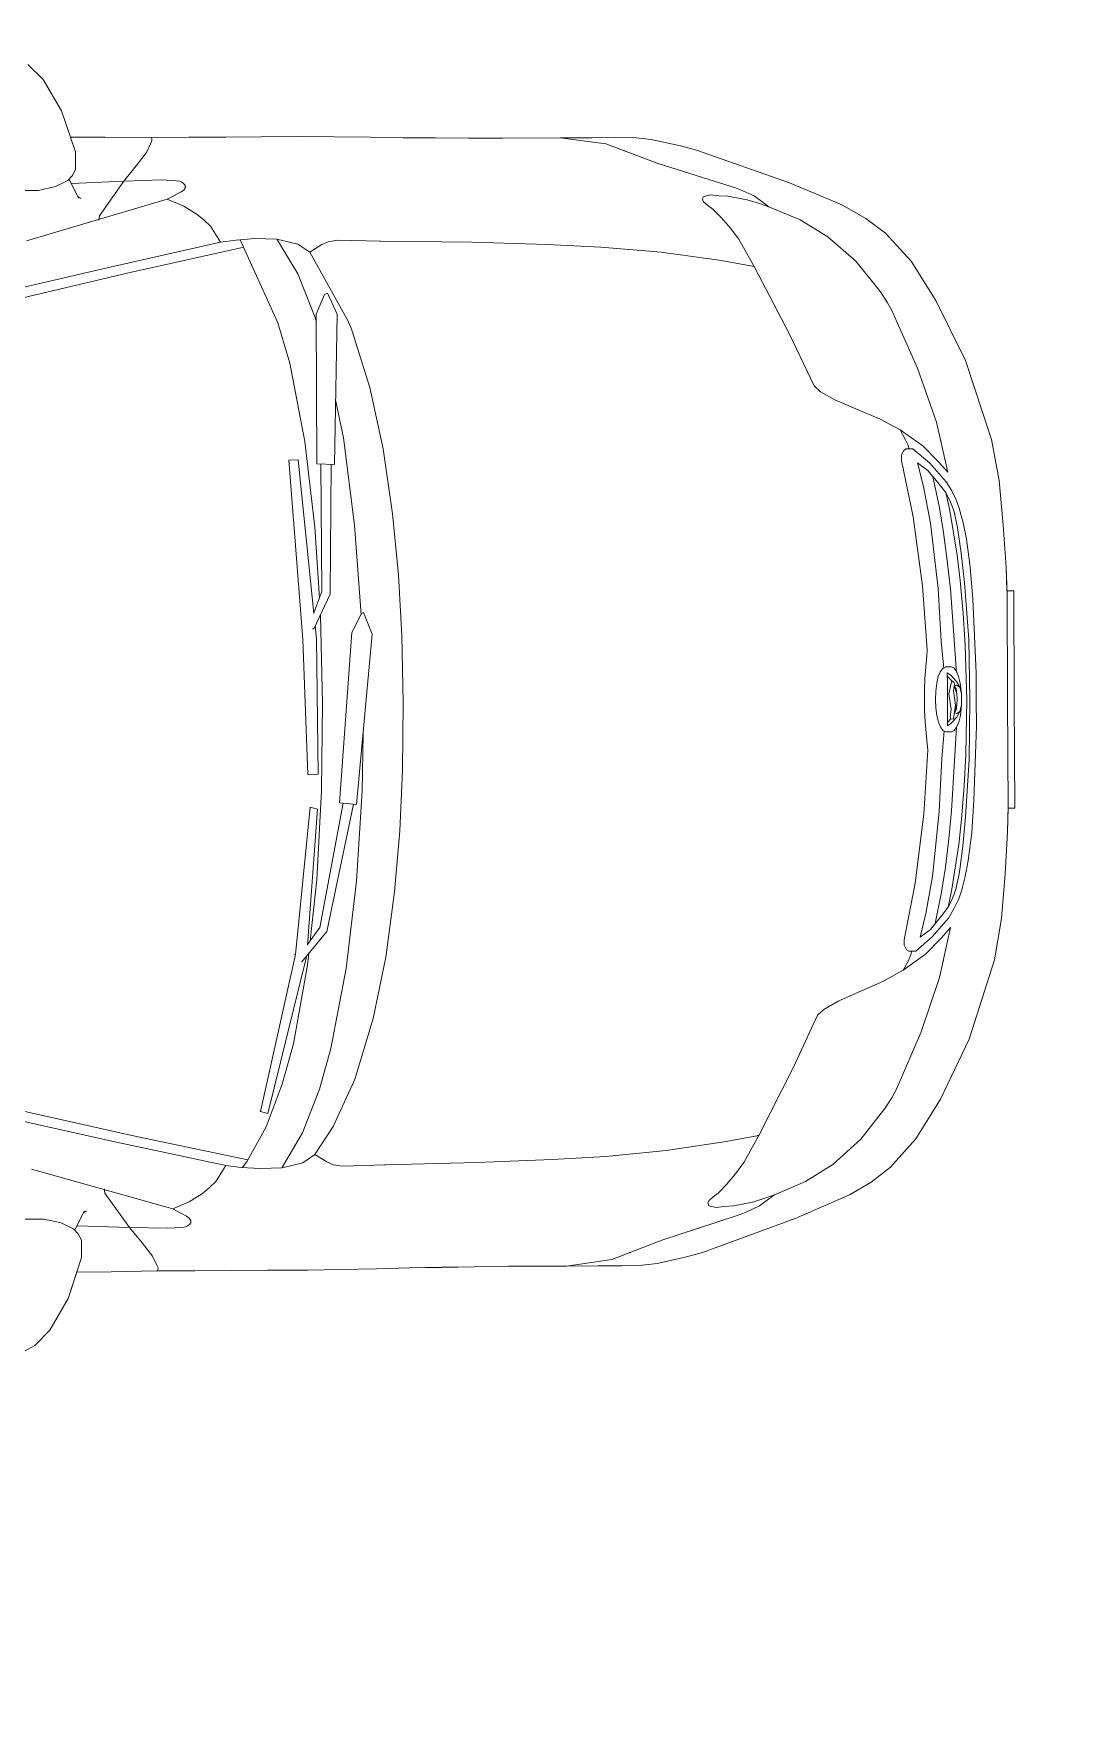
# Model space of a CAD drawing. Header units: millimetres. Extents: x 15176 to 113240, y 14038 to 107702.
# Drawn here: x 18719 to 20288, y 82608 to 85142 of the extents above; entities that cross this region are included whole.
import ezdxf

# ---------------------------------------------------------------- set-up
doc = ezdxf.new("R2010")
doc.units = ezdxf.units.MM
doc.layers.add('plants', color=3, linetype='Continuous', lineweight=25)

# ---------------------------------------------------------------- blocks, each defined once
blk = doc.blocks.new('*X27')
at = {"color": 0}
for p, q in [((7.99596, 13.28125), (8.15778, 13.28125)), ((8.07122, 13.25), (8.23304, 13.25)), ((8.12379, 13.21875), (8.28561, 13.21875)), ((8.16496, 13.1875), (8.32678, 13.1875)), ((8.19871, 13.15625), (8.36053, 13.15625)), ((8.227, 13.125), (8.38882, 13.125)), ((8.25096, 13.09375), (8.41278, 13.09375)), ((8.27132, 13.0625), (8.43314, 13.0625)), ((8.28857, 13.03125), (8.45039, 13.03125)), ((8.30306, 13), (8.46488, 13)), ((8.31505, 12.96875), (8.47687, 12.96875)), ((8.32472, 12.9375), (8.48654, 12.9375)), ((8.33221, 12.90625), (8.49403, 12.90625)), ((8.33762, 12.875), (8.49944, 12.875)), ((8.34102, 12.84375), (8.50284, 12.84375)), ((8.34244, 12.8125), (8.50426, 12.8125)), ((8.34191, 12.78125), (8.50373, 12.78125)), ((8.33941, 12.75), (8.50123, 12.75)), ((8.33493, 12.71875), (8.49675, 12.71875)), ((8.32839, 12.6875), (8.49021, 12.6875)), ((8.31973, 12.65625), (8.48155, 12.65625)), ((8.30882, 12.625), (8.47064, 12.625)), ((8.29549, 12.59375), (8.45731, 12.59375)), ((8.27953, 12.5625), (8.44135, 12.5625)), ((8.26064, 12.53125), (8.42246, 12.53125)), ((8.23839, 12.5), (8.40021, 12.5)), ((8.21219, 12.46875), (8.37401, 12.46875)), ((8.1811, 12.4375), (8.34292, 12.4375)), ((8.14364, 12.40625), (8.30546, 12.40625)), ((8.09698, 12.375), (8.2588, 12.375)), ((8.03456, 12.34375), (8.19638, 12.34375)), ((7.92653, 12.3125), (8.08835, 12.3125))]:
    blk.add_line(p, q, dxfattribs=at)
blk = doc.blocks.new('SHADOW1')
blk.add_blockref('*X27', (-7.84249, -12.80539))
blk = doc.blocks.new('car1')
at = {"color": 0, "linetype": 'Continuous', "lineweight": 0}
for p, q in [((2.4543, 3.3733), (2.4459, 3.3701)), ((2.4543, 3.3733), (2.4906, 3.383)), ((2.4906, 3.383), (2.5275, 3.3878)), ((2.5275, 3.3878), (2.5848, 3.3853)), ((2.5848, 3.3853), (2.6534, 3.3693)), ((2.4459, 3.3701), (2.3711, 3.3401)), ((2.6534, 3.3693), (2.7486, 3.3361)), ((2.3711, 3.3401), (2.2359, 3.2763)), ((2.4693, 3.3231), (2.4219, 3.3117)), ((2.5262, 3.3264), (2.4693, 3.3231)), ((2.5845, 3.3195), (2.5262, 3.3264)), ((2.8609, 3.2791), (2.7486, 3.3361)), ((2.4219, 3.3117), (2.3744, 3.2924)), ((2.5845, 3.3195), (2.6036, 3.3156)), ((2.6036, 3.3156), (2.6166, 3.3119)), ((2.6166, 3.3119), (2.7055, 3.2769)), ((2.2359, 3.2763), (2.2143, 3.2641)), ((2.3181, 3.2772), (2.2807, 3.2583)), ((2.3257, 3.2807), (2.3181, 3.2772)), ((2.319, 3.2603), (2.3433, 3.2768)), ((2.3468, 3.2883), (2.3257, 3.2807)), ((2.3433, 3.2768), (2.3607, 3.2857)), ((2.3634, 3.2911), (2.3468, 3.2883)), ((2.3607, 3.2857), (2.3744, 3.2924)), ((2.3744, 3.2924), (2.3634, 3.2911)), ((2.7055, 3.2769), (2.7833, 3.239)), ((2.9125, 3.2429), (2.8609, 3.2791)), ((2.2143, 3.2641), (2.176, 3.2395)), ((2.2075, 3.2207), (2.2807, 3.2583)), ((2.2989, 3.2432), (2.3084, 3.251)), ((2.3084, 3.251), (2.319, 3.2603)), ((2.132, 3.1869), (2.2075, 3.2207)), ((2.1358, 3.2038), (2.1581, 3.2254)), ((2.1581, 3.2254), (2.176, 3.2395)), ((2.2929, 3.2336), (2.2989, 3.2432)), ((2.295, 3.2298), (2.2929, 3.2336)), ((2.2989, 3.2283), (2.295, 3.2298)), ((2.3071, 3.229), (2.2989, 3.2283)), ((2.3165, 3.2302), (2.3071, 3.229)), ((2.3345, 3.2301), (2.3165, 3.2302)), ((2.3556, 3.2286), (2.3345, 3.2301)), ((2.3764, 3.2255), (2.3556, 3.2286)), ((2.4218, 3.2127), (2.3764, 3.2255)), ((2.8485, 3.1976), (2.7833, 3.239)), ((2.8026, 3.2268), (2.8059, 3.2249)), ((2.8059, 3.2249), (2.8098, 3.2222)), ((2.9644, 3.1997), (2.9125, 3.2429)), ((2.1104, 3.1786), (2.1358, 3.2038)), ((2.1586, 3.1988), (2.1593, 3.1995)), ((2.3777, 3.1821), (2.4218, 3.2127)), ((2.4218, 3.2127), (2.4197, 3.2112)), ((2.5318, 3.1775), (2.4218, 3.2127)), ((2.7936, 3.1993), (2.7524, 3.1923)), ((2.8275, 3.1989), (2.7936, 3.1993)), ((2.8485, 3.1976), (2.8275, 3.1989)), ((3.0122, 3.1573), (2.9644, 3.1997)), ((2.0767, 3.1448), (2.132, 3.1869)), ((2.0767, 3.1448), (2.1104, 3.1786)), ((2.3068, 3.1293), (2.3777, 3.1822)), ((2.6131, 3.148), (2.5318, 3.1775)), ((2.6859, 3.1694), (2.6501, 3.155)), ((2.7187, 3.1822), (2.6859, 3.1694)), ((2.7524, 3.1923), (2.7187, 3.1822)), ((2.7687, 3.1873), (2.7524, 3.1923)), ((2.7763, 3.1846), (2.7687, 3.1873)), ((2.7822, 3.1813), (2.7763, 3.1846)), ((2.7791, 3.1782), (2.7781, 3.174)), ((2.7781, 3.174), (2.7805, 3.1668)), ((2.7864, 3.1853), (2.7791, 3.1782)), ((2.8195, 3.1878), (2.7864, 3.1853)), ((2.8252, 3.1782), (2.8062, 3.1754)), ((2.8377, 3.1563), (2.8062, 3.1752)), ((2.8194, 3.1878), (2.8566, 3.1853)), ((2.8517, 3.1754), (2.8252, 3.1782)), ((2.8772, 3.1504), (2.837, 3.1769)), ((2.8517, 3.1754), (2.8683, 3.1735)), ((2.8566, 3.1853), (2.8725, 3.1815)), ((2.8913, 3.1586), (2.8683, 3.1735)), ((2.8688, 3.1733), (2.8833, 3.1683)), ((2.8725, 3.1815), (2.887, 3.1765)), ((2.8833, 3.1683), (2.8956, 3.1626)), ((2.887, 3.1765), (2.8993, 3.1709)), ((2.8993, 3.1709), (2.9189, 3.1593)), ((2.0151, 3.0829), (2.0767, 3.1448)), ((2.6263, 3.1487), (2.6131, 3.148)), ((2.6501, 3.155), (2.6263, 3.1487)), ((2.7805, 3.1668), (2.7863, 3.1607)), ((2.7863, 3.1607), (2.8588, 3.1127)), ((2.8843, 3.1243), (2.8377, 3.1563)), ((2.9081, 3.128), (2.8772, 3.1504)), ((2.9468, 3.1183), (2.8913, 3.1586)), ((2.8956, 3.1626), (2.9154, 3.1498)), ((2.9208, 3.1462), (2.9154, 3.1498)), ((2.9189, 3.1593), (2.9395, 3.1453)), ((2.9208, 3.1462), (2.9491, 3.1245)), ((2.9395, 3.1453), (2.9733, 3.1195)), ((3.0417, 3.1295), (3.0122, 3.1573)), ((2.2363, 3.0706), (2.3068, 3.1293)), ((2.3068, 3.1293), (2.2364, 3.0706)), ((2.9615, 3.0621), (2.8843, 3.1243)), ((2.9423, 3.1015), (2.9081, 3.128)), ((2.9768, 3.0944), (2.9468, 3.1183)), ((2.9837, 3.0964), (2.9491, 3.1245)), ((2.9733, 3.1195), (3.0103, 3.0876)), ((3.0451, 3.1396), (3.0383, 3.1329)), ((3.0383, 3.1329), (3.155, 3.0162)), ((3.0454, 3.1399), (3.0384, 3.1328)), ((3.1615, 3.0238), (3.0454, 3.1399)), ((2.8588, 3.1127), (2.9421, 3.0486)), ((2.9754, 3.0747), (2.9423, 3.1015)), ((3.0149, 3.0622), (2.9768, 3.0944)), ((2.9837, 3.0964), (3.0489, 3.0397)), ((1.9779, 3.0465), (2.0151, 3.0829)), ((2.1759, 3.0162), (2.2364, 3.0706)), ((3.0704, 2.9915), (2.9754, 3.0747)), ((3.0928, 3.0117), (3.0103, 3.0876)), ((1.9424, 3.0118), (1.9779, 3.0465)), ((1.9779, 3.0465), (1.9425, 3.0118)), ((2.9421, 3.0486), (3.0151, 2.9847)), ((3.0211, 3.009), (2.9615, 3.0621)), ((3.0512, 3.0298), (3.0149, 3.0622)), ((2.0925, 2.9384), (2.1759, 3.0162)), ((3.1142, 2.9765), (3.0489, 3.0397)), ((3.1108, 2.9731), (3.0512, 3.0298)), ((3.0801, 3.0236), (3.0805, 3.0231)), ((3.2705, 2.9007), (3.1539, 3.0173)), ((3.1615, 3.0238), (3.2776, 2.9078)), ((1.9079, 2.9781), (1.9424, 3.0118)), ((1.9425, 3.0118), (1.9079, 2.9781)), ((3.0531, 2.9821), (3.0211, 3.009)), ((3.0542, 2.985), (3.06, 2.9907)), ((3.0642, 2.9924), (3.06, 2.9907)), ((3.0704, 2.9915), (3.0642, 2.9924)), ((3.0782, 2.9883), (3.0704, 2.9915)), ((3.1209, 2.9832), (3.0928, 3.0117)), ((1.8719, 2.9435), (1.9079, 2.9781)), ((3.0151, 2.9847), (3.0213, 2.9777)), ((3.0213, 2.9777), (3.0427, 2.9516)), ((3.0542, 2.985), (3.0525, 2.9807)), ((3.0525, 2.9807), (3.0534, 2.9745)), ((3.0534, 2.9745), (3.0566, 2.9667)), ((3.0566, 2.9667), (3.062, 2.9578)), ((3.0622, 2.9799), (3.0683, 2.9814)), ((3.0733, 2.9694), (3.0622, 2.9799)), ((3.0734, 2.9762), (3.0658, 2.9765)), ((3.0683, 2.9814), (3.0815, 2.9807)), ((3.0761, 2.9794), (3.0732, 2.9766)), ((3.0732, 2.9766), (3.0745, 2.9739)), ((3.0908, 2.952), (3.0733, 2.9694)), ((3.0745, 2.9739), (3.0842, 2.9663)), ((3.0761, 2.9794), (3.0929, 2.9666)), ((3.0782, 2.9883), (3.0871, 2.9829)), ((3.0815, 2.9807), (3.0908, 2.9781)), ((3.0824, 2.9745), (3.0948, 2.9679)), ((3.0852, 2.9771), (3.0837, 2.9739)), ((3.0842, 2.9663), (3.0983, 2.9476)), ((3.0886, 2.9725), (3.0847, 2.9733)), ((3.0908, 2.9781), (3.0852, 2.9771)), ((3.0871, 2.9829), (3.0994, 2.9731)), ((3.0948, 2.9679), (3.0886, 2.9725)), ((3.0908, 2.9781), (3.0994, 2.9731)), ((3.0929, 2.9666), (3.1063, 2.9491)), ((3.0948, 2.9679), (3.0948, 2.9679)), ((3.101, 2.9622), (3.0948, 2.9679)), ((3.0994, 2.9731), (3.1119, 2.9607)), ((3.1108, 2.9731), (3.1675, 2.9135)), ((3.1142, 2.9765), (3.1774, 2.9113)), ((3.1208, 2.9832), (3.1493, 2.9551)), ((1.8325, 2.9055), (1.8719, 2.9435)), ((3.0427, 2.9516), (3.0543, 2.9393)), ((3.062, 2.9578), (3.0693, 2.9482)), ((3.0693, 2.9482), (3.0777, 2.939)), ((3.1081, 2.9346), (3.0908, 2.952)), ((3.0983, 2.9476), (3.1135, 2.9376)), ((3.1066, 2.956), (3.101, 2.9622)), ((3.1063, 2.9491), (3.1148, 2.9432)), ((3.1066, 2.956), (3.1066, 2.956)), ((3.1066, 2.956), (3.1128, 2.9445)), ((3.1113, 2.9498), (3.1066, 2.956)), ((3.1121, 2.9459), (3.1113, 2.9498)), ((3.1119, 2.9607), (3.1168, 2.9521)), ((3.1119, 2.9607), (3.1217, 2.9484)), ((3.1126, 2.9449), (3.1158, 2.9465)), ((3.1163, 2.9404), (3.1135, 2.9376)), ((3.1148, 2.9432), (3.1163, 2.9404)), ((3.1158, 2.9465), (3.1168, 2.9521)), ((3.1168, 2.9521), (3.1194, 2.9427)), ((3.1194, 2.9427), (3.1202, 2.9296)), ((3.1217, 2.9484), (3.127, 2.9395)), ((3.1493, 2.9551), (3.2253, 2.8726)), ((3.1612, 2.9424), (3.1608, 2.9429)), ((1.9933, 2.8427), (2.0925, 2.9384)), ((3.0543, 2.9393), (3.0662, 2.9274)), ((3.0769, 2.9167), (3.0651, 2.9285)), ((3.0893, 2.905), (3.0769, 2.9167)), ((3.0777, 2.939), (3.087, 2.9306)), ((3.087, 2.9306), (3.0965, 2.9233)), ((3.0965, 2.9233), (3.1054, 2.9179)), ((3.1054, 2.9179), (3.1132, 2.9146)), ((3.1186, 2.9235), (3.1081, 2.9346)), ((3.1128, 2.9148), (3.1129, 2.9147)), ((3.1132, 2.9146), (3.1195, 2.9138)), ((3.1152, 2.9271), (3.1149, 2.939)), ((3.1202, 2.9296), (3.1186, 2.9235)), ((3.1195, 2.9138), (3.1237, 2.9155)), ((3.1198, 2.9154), (3.1467, 2.8834)), ((3.1294, 2.9212), (3.1237, 2.9155)), ((3.1303, 2.9317), (3.127, 2.9395)), ((3.1292, 2.9328), (3.2123, 2.8377)), ((3.1294, 2.9212), (3.1312, 2.9255)), ((3.1312, 2.9255), (3.1303, 2.9317)), ((3.1304, 2.931), (3.1307, 2.931)), ((1.7974, 2.8712), (1.8325, 2.9055)), ((3.1154, 2.8836), (3.0893, 2.905)), ((3.1675, 2.9135), (3.1998, 2.8772)), ((3.234, 2.846), (3.1774, 2.9113)), ((3.2671, 2.9041), (3.2949, 2.8746)), ((3.2776, 2.9078), (3.2704, 2.9007)), ((3.2772, 2.9074), (3.2705, 2.9007)), ((1.7974, 2.8712), (1.7543, 2.8279)), ((3.1224, 2.8774), (3.1154, 2.8836)), ((3.1863, 2.8044), (3.1224, 2.8774)), ((3.1467, 2.8834), (3.1998, 2.8239)), ((3.1998, 2.8772), (3.2321, 2.8392)), ((3.2571, 2.8356), (3.2253, 2.8726)), ((3.2949, 2.8746), (3.3373, 2.8267)), ((1.9462, 2.7981), (1.9933, 2.8428)), ((1.9923, 2.8418), (1.9933, 2.8427)), ((1.9933, 2.8428), (1.9933, 2.8428)), ((3.2321, 2.8392), (3.256, 2.8092)), ((3.234, 2.846), (3.2621, 2.8114)), ((1.7543, 2.8279), (1.7163, 2.79)), ((3.1998, 2.8239), (3.262, 2.7467)), ((3.2123, 2.8377), (3.2392, 2.8047)), ((3.283, 2.8018), (3.2571, 2.8356)), ((3.3373, 2.8267), (3.3805, 2.7748)), ((1.7163, 2.79), (1.6769, 2.7506)), ((1.9379, 2.7866), (1.9462, 2.7981)), ((3.2503, 2.7211), (3.1863, 2.8044)), ((3.2392, 2.8047), (3.2656, 2.7705)), ((3.256, 2.8092), (3.2963, 2.7537)), ((3.2838, 2.7831), (3.2621, 2.8114)), ((3.2969, 2.7813), (3.283, 2.8018)), ((1.9294, 2.7558), (1.9339, 2.7765)), ((1.9339, 2.7765), (1.9379, 2.7866)), ((3.2656, 2.7705), (3.288, 2.7395)), ((3.2838, 2.7831), (3.2875, 2.7778)), ((3.3003, 2.7579), (3.2875, 2.7778)), ((3.3085, 2.7616), (3.2969, 2.7813)), ((3.3805, 2.7748), (3.4168, 2.7232)), ((1.6769, 2.7506), (1.6362, 2.7098)), ((1.8798, 2.7349), (1.9077, 2.7518)), ((1.9294, 2.7558), (1.9077, 2.7518)), ((1.9077, 2.7518), (1.9077, 2.7518)), ((1.9294, 2.7558), (1.9294, 2.7558)), ((1.9294, 2.7558), (1.9787, 2.7459)), ((1.9787, 2.7459), (2.0435, 2.7224)), ((3.262, 2.7467), (3.2939, 2.7)), ((3.288, 2.7395), (3.3146, 2.6993)), ((3.2963, 2.7537), (3.3112, 2.7306)), ((3.306, 2.7457), (3.3003, 2.7579)), ((3.3109, 2.7311), (3.306, 2.7457)), ((3.3142, 2.7494), (3.3085, 2.7616)), ((3.3191, 2.7349), (3.3142, 2.7494)), ((1.837, 2.6904), (1.8558, 2.712)), ((1.8558, 2.712), (1.8798, 2.7349)), ((1.8816, 2.7345), (1.8796, 2.7347)), ((1.9391, 2.7196), (1.8816, 2.7345)), ((2.0042, 2.6913), (1.9391, 2.7196)), ((2.0435, 2.7224), (2.0452, 2.7217)), ((2.0452, 2.7217), (2.0541, 2.7178)), ((2.0541, 2.7178), (2.0586, 2.7157)), ((2.0586, 2.7157), (2.1371, 2.6741)), ((3.2984, 2.6486), (3.2503, 2.7211)), ((3.313, 2.714), (3.3112, 2.7306)), ((3.313, 2.714), (3.3158, 2.6876)), ((3.323, 2.719), (3.3191, 2.7349)), ((3.3255, 2.6818), (3.323, 2.719)), ((3.4168, 2.7232), (3.4738, 2.611)), ((1.5867, 2.6617), (1.6362, 2.7098)), ((1.6373, 2.7103), (1.6362, 2.7098)), ((1.6384, 2.7099), (1.6373, 2.7103)), ((1.6406, 2.7079), (1.6384, 2.7099)), ((1.6424, 2.7037), (1.6406, 2.7079)), ((1.6473, 2.6893), (1.6424, 2.7037)), ((1.6507, 2.664), (1.6473, 2.6893)), ((1.6935, 2.6761), (1.7096, 2.6906)), ((1.7096, 2.6906), (1.7141, 2.6937)), ((1.7141, 2.6937), (1.7173, 2.6947)), ((1.7173, 2.6947), (1.721, 2.6955)), ((1.7241, 2.6953), (1.721, 2.6955)), ((1.7233, 2.6953), (1.7241, 2.6953)), ((1.7266, 2.6928), (1.7241, 2.6953)), ((1.7241, 2.6953), (1.7258, 2.6936)), ((1.7275, 2.6885), (1.7266, 2.6928)), ((1.7275, 2.6885), (1.7267, 2.6836)), ((1.7551, 2.5388), (1.8522, 2.6898)), ((1.8227, 2.6716), (1.837, 2.6904)), ((1.8502, 2.6903), (1.8382, 2.6918)), ((1.9069, 2.6742), (1.8502, 2.6903)), ((2.0602, 2.6602), (2.0042, 2.6913)), ((3.2939, 2.7), (3.3128, 2.6685)), ((3.3158, 2.6876), (3.3131, 2.6685)), ((3.3353, 2.7108), (3.3366, 2.6899)), ((3.3353, 2.7108), (3.3767, 2.6457)), ((3.3366, 2.6899), (3.337, 2.6559)), ((1.5867, 2.6617), (1.5498, 2.6251)), ((1.6539, 2.6342), (1.6507, 2.664)), ((1.6539, 2.6342), (1.6935, 2.6761)), ((1.7241, 2.6752), (1.7197, 2.6611)), ((1.7197, 2.6611), (1.7449, 2.671)), ((1.7267, 2.6836), (1.7241, 2.6752)), ((1.7279, 2.5235), (1.8227, 2.6716)), ((1.7449, 2.671), (1.768, 2.6764)), ((1.768, 2.6764), (1.7815, 2.6778)), ((1.7815, 2.6778), (1.7949, 2.6783)), ((1.7949, 2.6783), (1.8227, 2.6716)), ((1.8227, 2.6716), (1.8227, 2.6716)), ((1.9699, 2.646), (1.9069, 2.6742)), ((1.9235, 2.6618), (1.9178, 2.6519)), ((2.1328, 2.5369), (1.9235, 2.6618)), ((2.1371, 2.6741), (2.2168, 2.6223)), ((3.3255, 2.6818), (3.323, 2.6487)), ((3.3625, 2.6682), (3.3599, 2.6721)), ((3.3644, 2.6649), (3.3625, 2.6682)), ((1.4263, 2.6578), (1.4091, 2.653)), ((1.459, 2.6578), (1.4263, 2.6578)), ((1.5121, 2.6439), (1.459, 2.6578)), ((1.5706, 2.6147), (1.5121, 2.6439)), ((1.6124, 2.467), (1.7197, 2.6611)), ((1.9175, 2.6513), (1.9178, 2.6519)), ((1.9175, 2.6513), (1.9186, 2.6506)), ((1.9178, 2.6519), (2.1234, 2.5224)), ((2.0256, 2.6152), (1.9699, 2.646)), ((2.1624, 2.5919), (2.0602, 2.6602)), ((3.3045, 2.6429), (3.2984, 2.6486)), ((3.3117, 2.6405), (3.3045, 2.6429)), ((3.3159, 2.6414), (3.3117, 2.6405)), ((3.323, 2.6487), (3.3159, 2.6414)), ((3.3189, 2.6445), (3.3223, 2.6387)), ((3.3223, 2.6387), (3.3249, 2.631)), ((3.337, 2.6559), (3.33, 2.6147)), ((3.4146, 2.5678), (3.3767, 2.6457)), ((1.5891, 2.5961), (1.5706, 2.6147)), ((1.5998, 2.5761), (1.6539, 2.6342)), ((1.6646, 2.5713), (1.6539, 2.6342)), ((2.1249, 2.5469), (2.0256, 2.6152)), ((2.2168, 2.6223), (2.2962, 2.5625)), ((3.33, 2.6147), (3.3199, 2.581)), ((3.3249, 2.631), (3.33, 2.6147)), ((3.507, 2.5157), (3.4738, 2.611)), ((1.5925, 2.586), (1.5891, 2.5961)), ((1.5928, 2.5756), (1.5925, 2.586)), ((2.2672, 2.5101), (2.1624, 2.5919)), ((1.586, 2.5557), (1.5928, 2.5756)), ((1.6232, 2.5681), (1.5927, 2.5786)), ((1.626, 2.5701), (1.6205, 2.569)), ((1.6646, 2.5713), (1.6685, 2.5659)), ((2.2962, 2.5625), (2.3671, 2.5033)), ((3.3199, 2.581), (3.307, 2.5482)), ((3.4495, 2.4789), (3.4146, 2.5678)), ((1.5721, 2.5337), (1.586, 2.5557)), ((1.6586, 2.3849), (1.7551, 2.5388)), ((2.1222, 2.5372), (2.1219, 2.5367)), ((2.1222, 2.5372), (2.1817, 2.5319)), ((2.1389, 2.5357), (2.1249, 2.5469)), ((2.1324, 2.5363), (2.1328, 2.5369)), ((2.1337, 2.5362), (2.1328, 2.5369)), ((3.307, 2.5482), (3.2927, 2.5124)), ((1.5513, 2.5131), (1.5721, 2.5337)), ((1.6355, 2.3766), (1.7279, 2.5235)), ((2.1222, 2.5205), (2.1234, 2.5224)), ((2.1234, 2.5224), (2.2975, 2.3816)), ((2.3032, 2.3915), (2.1461, 2.5256)), ((2.1469, 2.5249), (2.1784, 2.5196)), ((2.2268, 2.4654), (2.1539, 2.5237)), ((2.1784, 2.5196), (2.3369, 2.4131)), ((2.1817, 2.5319), (2.3466, 2.425)), ((2.3698, 2.4205), (2.2672, 2.5101)), ((3.2927, 2.5124), (3.2864, 2.4886)), ((3.523, 2.4471), (3.507, 2.5157)), ((2.3671, 2.5033), (2.4358, 2.4412)), ((3.2864, 2.4886), (3.2857, 2.4755)), ((2.3272, 2.3762), (2.2268, 2.4654)), ((3.2857, 2.4755), (3.3151, 2.3942)), ((3.4532, 2.4659), (3.4495, 2.4789)), ((3.4572, 2.4468), (3.4532, 2.4659)), ((2.4358, 2.4412), (2.5085, 2.3708)), ((3.4572, 2.4468), (3.4641, 2.3885)), ((3.5254, 2.3898), (3.523, 2.4471)), ((2.3497, 2.4287), (2.3333, 2.4087)), ((2.3333, 2.4087), (2.5294, 2.2405)), ((2.3497, 2.4287), (2.5493, 2.2642)), ((2.4324, 2.3606), (2.3698, 2.4205)), ((2.2975, 2.3816), (2.3032, 2.3915)), ((3.3151, 2.3942), (3.3503, 2.2841)), ((3.4641, 2.3885), (3.4607, 2.3317)), ((3.5206, 2.3529), (3.5254, 2.3898)), ((2.4222, 2.2845), (2.3272, 2.3762)), ((2.5085, 2.3708), (2.5789, 2.2981)), ((2.3302, 2.3444), (2.3307, 2.3452)), ((2.3302, 2.3444), (2.4697, 2.1957)), ((2.3412, 2.3552), (2.3307, 2.3452)), ((2.4849, 2.2094), (2.3412, 2.3552)), ((3.4607, 2.3317), (3.4494, 2.2842)), ((3.511, 2.3166), (3.5206, 2.3529)), ((3.5077, 2.3082), (3.4778, 2.2334)), ((3.511, 2.3166), (3.5077, 2.3082)), ((2.5138, 2.1895), (2.4222, 2.2845)), ((2.5789, 2.2981), (2.641, 2.2294)), ((3.3198, 2.24), (3.3503, 2.2841)), ((3.3503, 2.2841), (3.3488, 2.2821)), ((3.3503, 2.2841), (3.3632, 2.2387)), ((3.4494, 2.2842), (3.43, 2.2368)), ((2.5493, 2.2642), (2.5635, 2.232)), ((2.5294, 2.2405), (2.5604, 2.231)), ((2.6477, 2.1295), (2.5586, 2.2316)), ((2.5604, 2.231), (2.5635, 2.232)), ((3.267, 2.1691), (3.3198, 2.24)), ((3.3632, 2.2387), (3.3663, 2.218)), ((3.4778, 2.2334), (3.414, 2.0982)), ((3.4234, 2.223), (3.43, 2.2368)), ((3.43, 2.2368), (3.4287, 2.2257)), ((2.4974, 2.1943), (2.4849, 2.2094)), ((2.641, 2.2294), (2.7002, 2.1585)), ((3.3663, 2.218), (3.3678, 2.1968)), ((3.3979, 2.1813), (3.4144, 2.2057)), ((3.4144, 2.2057), (3.4234, 2.223)), ((3.426, 2.2091), (3.4184, 2.188)), ((3.4287, 2.2257), (3.426, 2.2091)), ((2.4697, 2.1957), (2.6474, 1.9898)), ((2.4928, 2.1959), (2.4914, 2.1947)), ((2.4928, 2.1959), (2.5478, 2.1767)), ((2.6579, 1.9998), (2.5094, 2.1797)), ((2.5151, 2.1881), (2.5138, 2.1895)), ((3.3678, 2.1968), (3.3679, 2.1788)), ((3.3886, 2.1708), (3.3979, 2.1813)), ((3.4149, 2.1805), (3.3959, 2.143)), ((3.4184, 2.188), (3.4149, 2.1805)), ((2.51, 2.179), (2.5416, 2.1652)), ((2.6031, 2.0891), (2.5316, 2.1696)), ((2.5416, 2.1652), (2.6776, 2.0284)), ((2.5478, 2.1767), (2.6881, 2.0398)), ((2.7002, 2.1585), (2.76, 2.0791)), ((3.2082, 2.0987), (3.267, 2.1691)), ((3.267, 2.1691), (3.2082, 2.0987)), ((3.3666, 2.1695), (3.366, 2.1612)), ((3.366, 2.1612), (3.3674, 2.1574)), ((3.3679, 2.1788), (3.3666, 2.1695)), ((3.3674, 2.1574), (3.3712, 2.1553)), ((3.3712, 2.1553), (3.3808, 2.1612)), ((3.3808, 2.1612), (3.3886, 2.1708)), ((2.7296, 2.0247), (2.6477, 2.1295)), ((3.3583, 2.0699), (3.3959, 2.143)), ((2.6846, 1.9872), (2.6031, 2.0891)), ((2.76, 2.0791), (2.8118, 1.9995)), ((3.1538, 2.0383), (3.2082, 2.0987)), ((3.414, 2.0982), (3.4017, 2.0766)), ((3.3246, 1.9943), (3.3583, 2.0699)), ((3.4017, 2.0766), (3.3772, 2.0383)), ((2.6915, 2.0435), (2.6735, 2.024)), ((2.6915, 2.0435), (2.8556, 1.8867)), ((3.0761, 1.9548), (3.1538, 2.0383)), ((3.363, 2.0204), (3.3772, 2.0383)), ((2.6735, 2.024), (2.8337, 1.8642)), ((2.7622, 1.9759), (2.7296, 2.0247)), ((3.3365, 2.0209), (3.3371, 2.0217)), ((3.3414, 1.9981), (3.363, 2.0204)), ((2.6474, 1.9898), (2.6579, 1.9998)), ((2.7529, 1.8879), (2.6846, 1.9872)), ((2.8118, 1.9995), (2.8534, 1.9209)), ((3.2824, 1.9391), (3.3246, 1.9943)), ((3.3162, 1.9728), (3.3414, 1.9981)), ((2.9804, 1.8556), (3.0761, 1.9548)), ((3.2824, 1.9391), (3.3162, 1.9728)), ((3.2206, 1.8774), (3.2824, 1.9391)), ((2.8534, 1.9209), (2.8555, 1.9165)), ((2.8555, 1.9165), (2.8594, 1.9076)), ((2.8594, 1.9076), (2.86, 1.9058)), ((2.86, 1.9058), (2.8934, 1.7917)), ((2.7837, 1.8322), (2.7529, 1.8879)), ((2.8556, 1.8867), (2.8679, 1.8539)), ((3.1842, 1.8403), (3.2206, 1.8774)), ((2.829, 1.8665), (2.826, 1.8719)), ((2.8573, 1.8014), (2.829, 1.8665)), ((2.8337, 1.8642), (2.8633, 1.8521)), ((2.8633, 1.8521), (2.8679, 1.8539)), ((2.9357, 1.8085), (2.9804, 1.8557)), ((2.9794, 1.8546), (2.9804, 1.8556)), ((2.9804, 1.8557), (2.9804, 1.8557)), ((2.8328, 1.7036), (2.7837, 1.8322)), ((3.1842, 1.8403), (3.1494, 1.8048)), ((3.1495, 1.8048), (3.1842, 1.8403)), ((2.8722, 1.7439), (2.8573, 1.8014)), ((2.9141, 1.7962), (2.9242, 1.8003)), ((2.9242, 1.8003), (2.9357, 1.8085)), ((3.1157, 1.7702), (3.1495, 1.8048)), ((3.1494, 1.8048), (3.1157, 1.7702)), ((2.8934, 1.7917), (2.8894, 1.77)), ((2.8934, 1.7917), (2.9141, 1.7962)), ((2.8935, 1.7917), (2.8934, 1.7917)), ((2.8726, 1.7421), (2.8894, 1.77)), ((2.8894, 1.77), (2.8894, 1.77)), ((3.0811, 1.7342), (3.1157, 1.7702)), ((2.8496, 1.7181), (2.8726, 1.7421)), ((2.8721, 1.7439), (2.8724, 1.7419)), ((3.0432, 1.6949), (3.0811, 1.7342)), ((2.6765, 1.6175), (2.8284, 1.7151)), ((2.8093, 1.685), (2.828, 1.6994)), ((2.828, 1.6994), (2.8496, 1.7181)), ((2.8293, 1.7007), (2.8291, 1.7004)), ((2.6612, 1.5902), (2.8093, 1.685)), ((2.8093, 1.685), (2.8093, 1.685)), ((2.8159, 1.6572), (2.8093, 1.685)), ((3.0088, 1.6598), (3.0432, 1.6949)), ((2.8154, 1.6439), (2.8159, 1.6572)), ((3.0088, 1.6598), (2.9656, 1.6166)), ((2.8087, 1.6072), (2.8141, 1.6303)), ((2.8141, 1.6303), (2.8154, 1.6439)), ((2.5225, 1.521), (2.6765, 1.6175)), ((2.7987, 1.5821), (2.8087, 1.6072)), ((2.9656, 1.6166), (2.9277, 1.5786)), ((2.5143, 1.4979), (2.6612, 1.5902)), ((2.6046, 1.4748), (2.7987, 1.5821)), ((2.8128, 1.5864), (2.7987, 1.5821)), ((2.8212, 1.589), (2.8129, 1.5864)), ((2.8138, 1.5558), (2.8282, 1.5719)), ((2.8262, 1.5899), (2.8212, 1.589)), ((2.8262, 1.5899), (2.8305, 1.589)), ((2.8282, 1.5719), (2.8314, 1.5764)), ((2.8305, 1.589), (2.8329, 1.5865)), ((2.8329, 1.5865), (2.8313, 1.5881)), ((2.8314, 1.5764), (2.8324, 1.5796)), ((2.8324, 1.5796), (2.8331, 1.5833)), ((2.8329, 1.5865), (2.8331, 1.5833)), ((2.833, 1.5856), (2.8329, 1.5865)), ((2.9277, 1.5786), (2.8882, 1.5392)), ((2.7719, 1.5163), (2.8138, 1.5558)), ((2.7089, 1.5269), (2.7036, 1.5309)), ((2.7089, 1.5269), (2.7719, 1.5163)), ((2.8882, 1.5392), (2.8475, 1.4985)), ((2.7138, 1.4622), (2.7719, 1.5163)), ((2.7719, 1.5163), (2.8016, 1.5131)), ((2.7993, 1.4491), (2.8475, 1.4985)), ((2.8016, 1.5131), (2.8269, 1.5097)), ((2.8269, 1.5097), (2.8413, 1.5047)), ((2.8413, 1.5047), (2.8455, 1.503)), ((2.8455, 1.503), (2.8475, 1.5007)), ((2.8475, 1.5007), (2.848, 1.4996)), ((2.848, 1.4996), (2.8475, 1.4985)), ((2.7057, 1.4855), (2.7162, 1.4551)), ((2.7078, 1.4883), (2.7067, 1.4828)), ((2.6714, 1.4344), (2.6934, 1.4483)), ((2.6934, 1.4483), (2.7133, 1.4552)), ((2.7133, 1.4552), (2.7236, 1.4548)), ((2.7236, 1.4548), (2.7338, 1.4514)), ((2.7338, 1.4514), (2.7524, 1.4329)), ((2.7993, 1.4491), (2.7627, 1.4121)), ((2.6508, 1.4137), (2.6714, 1.4344)), ((2.7524, 1.4329), (2.7815, 1.3745)), ((2.7815, 1.3745), (2.7955, 1.3214)), ((2.7955, 1.3214), (2.7954, 1.2887))]:
    blk.add_line(p, q, dxfattribs=at)
blk.add_lwpolyline([(2.7954, 1.2887), (2.7955, 1.3214), (2.7815, 1.3745), (2.7627, 1.4121), (2.7993, 1.4491), (2.8475, 1.4985), (2.8882, 1.5392), (2.9277, 1.5786), (2.9656, 1.6166), (3.0088, 1.6598), (3.0432, 1.6949), (3.0811, 1.7342), (3.1157, 1.7702), (3.1494, 1.8048), (3.1842, 1.8403), (3.2206, 1.8774), (3.3162, 1.9728), (3.3414, 1.9981), (3.363, 2.0204), (3.3772, 2.0383), (3.4017, 2.0766), (3.414, 2.0982), (3.4778, 2.2334), (3.5077, 2.3082), (3.511, 2.3166), (3.5206, 2.3529), (3.5254, 2.3898), (3.523, 2.4471), (3.507, 2.5157), (3.4738, 2.611), (3.4168, 2.7232), (3.3805, 2.7748), (3.3373, 2.8267), (3.2949, 2.8746), (3.2704, 2.9006), (3.2704, 2.9007), (3.2776, 2.9078), (3.1615, 3.0238), (3.0454, 3.1399), (3.0384, 3.1328), (3.0383, 3.1327), (3.0122, 3.1573), (2.9644, 3.1997), (2.9125, 3.2429), (2.8609, 3.2791), (2.7486, 3.3361), (2.6534, 3.3693), (2.5848, 3.3853), (2.5275, 3.3878), (2.4906, 3.383), (2.4543, 3.3733), (2.4459, 3.3701), (2.3711, 3.3401), (2.2359, 3.2763), (2.2143, 3.2641), (2.176, 3.2395), (2.1581, 3.2254), (2.1358, 3.2038), (2.1104, 3.1786), (2.0151, 3.0829), (1.9779, 3.0465), (1.9425, 3.0118), (1.9079, 2.9781), (1.8719, 2.9435), (1.8325, 2.9055), (1.7974, 2.8712), (1.7543, 2.8279), (1.7163, 2.79), (1.6769, 2.7506), (1.6362, 2.7098), (1.5867, 2.6617), (1.5498, 2.6251), (1.5121, 2.6439), (1.459, 2.6578), (1.4263, 2.6578), (1.4091, 2.653)], dxfattribs=at)

msp = doc.modelspace()

# ---------------------------------------------------------------- block references
at = {"linetype": 'Continuous', "lineweight": 0, "xscale": -1000, "yscale": 1000, "rotation": 225.3124382644965}
msp.add_blockref('car1', (15828.5, 84014.6, -18975), dxfattribs=at)
at = {"layer": 'plants', "xscale": 3017.934968268326, "yscale": 3017.934968268326, "zscale": 3017.934968268326, "rotation": 103.3444740000001}
for p in [(21944.9, 84913.2, -541.3), (21848.8, 81326.2, -541.3)]:
    msp.add_blockref('SHADOW1', p, dxfattribs=at)

doc.saveas('drawing.dxf')
